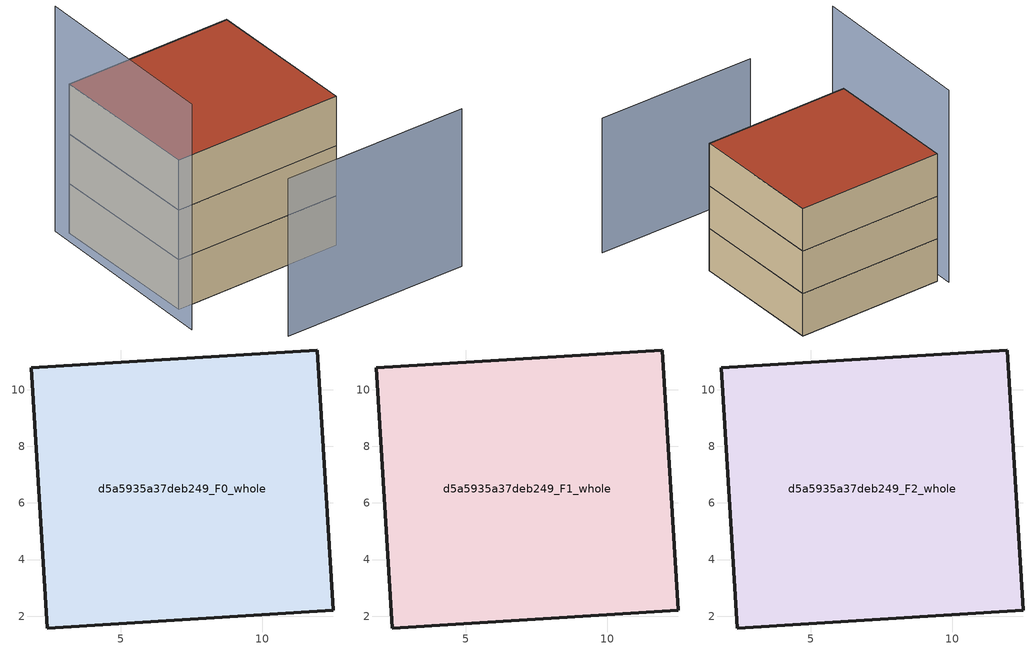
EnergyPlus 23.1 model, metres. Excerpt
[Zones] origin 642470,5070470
d5a5935a37deb249_F0_whole
 floor ground (EU_floor_Construction): 12.5,2.21 11.93,11.41 1.83,10.78 2.4,1.58 z0
 wall outside (EU_wall_Construction): 1.83,10.78 11.93,11.41 12.5,2.21 2.4,1.58 1.83,10.78 z0:3
d5a5935a37deb249_F1_whole
 floor to d5a5935a37deb249_F0_whole (EU_floor_Construction): 12.5,2.21 11.93,11.41 1.83,10.78 2.4,1.58 z3
 wall outside (EU_wall_Construction): 1.83,10.78 11.93,11.41 12.5,2.21 2.4,1.58 1.83,10.78 z3:6
d5a5935a37deb249_F2_whole
 floor to d5a5935a37deb249_F1_whole (EU_floor_Construction): 12.5,2.21 11.93,11.41 1.83,10.78 2.4,1.58 z6
 wall outside (EU_wall_Construction): 1.83,10.78 11.93,11.41 12.5,2.21 2.4,1.58 1.83,10.78 z6:9
 roof outside (EU_roof_Construction): 11.93,11.41 12.5,2.21 2.4,1.58 1.83,10.78 z9
shading: 1.34,11.3 1.86,-0.39 z0:13.6; 5.62,-3.62 16.69,-3.03 z0:9.5
[Building]
EU S2 Campaign: North Axis=0; Terrain=City; Solar Distribution=FullExterior
[Site:Location]
Lyon-Bron: Latitude=45.75; Longitude=5; Time Zone=1; Elevation=198
[SizingPeriod:WeatherFileDays]
AnnualSizingPeriod: Begin Month=1; Begin Day of Month=1; End Month=12; End Day of Month=31; Day of Week for Start Day=Monday; Use Weather File Daylight Saving Period=No; Use Weather File Rain and Snow Indicators=No
[MATERIAL]
EU_InternalMass_Material: Roughness=MediumRough; Thickness=0.1; Conductivity=1; Density=1800; Specific Heat=900; Thermal Absorptance=0.9; Solar Absorptance=0.7; Visible Absorptance=0.7
[MATERIAL:NOMASS] Roughness=MediumRough; Thermal Absorptance=0.9; Solar Absorptance=0.7; Visible Absorptance=0.7
Name | Thermal Resistance
EU_wall_NoMass | 0.87146
EU_roof_NoMass | 0.842276
EU_floor_NoMass | 0.496999
[CONSTRUCTION]
EU_wall_Construction: EU_wall_NoMass
EU_roof_Construction: EU_roof_NoMass
EU_floor_Construction: EU_floor_NoMass
EU_InternalMass_Construction: EU_InternalMass_Material
[ZONE] Type=1; Multiplier=1; Ceiling Height=autocalculate; Volume=279.893; Floor Area=autocalculate; Part of Total Floor Area=Yes
d5a5935a37deb249_F0_whole; d5a5935a37deb249_F1_whole; d5a5935a37deb249_F2_whole
[INTERNALMASS] Construction=EU_InternalMass_Construction; Surface Area=93.2977
Name | Zone or ZoneList
d5a5935a37deb249_F0_whole_EU_InternalMass | d5a5935a37deb249_F0_whole
d5a5935a37deb249_F1_whole_EU_InternalMass | d5a5935a37deb249_F1_whole
d5a5935a37deb249_F2_whole_EU_InternalMass | d5a5935a37deb249_F2_whole
[OTHEREQUIPMENT] Fuel Type=Electricity; Design Level Calculation Method=Watts/Area; Power per Zone Floor Area=1; Fraction Latent=0; Fraction Radiant=0; Fraction Lost=0; Carbon Dioxide Generation Rate=0; EndUse Subcategory=EU_Step8_InternalGains
Name | Zone or ZoneList or Space or SpaceList | Schedule
EU_Step8_InternalGain_d5a5935a37deb249_F0_whole_f000 | d5a5935a37deb249_F0_whole | EU_Step8_GainSchedule_d5a5935a37deb249_F0_whole_f000
EU_Step8_InternalGain_d5a5935a37deb249_F1_whole_f000 | d5a5935a37deb249_F1_whole | EU_Step8_GainSchedule_d5a5935a37deb249_F1_whole_f000
EU_Step8_InternalGain_d5a5935a37deb249_F2_whole_f000 | d5a5935a37deb249_F2_whole | EU_Step8_GainSchedule_d5a5935a37deb249_F2_whole_f000
[ZONEVENTILATION:DESIGNFLOWRATE] Schedule=EU_AlwaysOn; Design Flow Rate Calculation Method=AirChanges/Hour; Air Changes per Hour=0.425; Ventilation Type=Natural; Fan Pressure Rise=0; Fan Total Efficiency=1; Constant Term Coefficient=1; Temperature Term Coefficient=0; Velocity Term Coefficient=0; Velocity Squared Term Coefficient=0; Minimum Indoor Temperature=-100; Maximum Indoor Temperature=100; Delta Temperature=-100; Minimum Outdoor Temperature=-100; Maximum Outdoor Temperature=100; Maximum Wind Speed=40
Name | Zone or ZoneList or Space or SpaceList
EU_ConstantAir_d5a5935a37deb249_F0_whole | d5a5935a37deb249_F0_whole
EU_ConstantAir_d5a5935a37deb249_F1_whole | d5a5935a37deb249_F1_whole
EU_ConstantAir_d5a5935a37deb249_F2_whole | d5a5935a37deb249_F2_whole
[HVACTEMPLATE:THERMOSTAT] Constant Heating Setpoint=20; Constant Cooling Setpoint=50
EU_HeatOnly_d5a5935a37deb249_F0_whole; EU_HeatOnly_d5a5935a37deb249_F1_whole; EU_HeatOnly_d5a5935a37deb249_F2_whole
[HVACTEMPLATE:ZONE:IDEALLOADSAIRSYSTEM] System Availability Schedule=EU_AlwaysOn; Maximum Heating Supply Air Temperature=50; Minimum Cooling Supply Air Temperature=13; Maximum Heating Supply Air Humidity Ratio=0.0156; Minimum Cooling Supply Air Humidity Ratio=0.0077; Heating Limit=NoLimit; Cooling Limit=NoLimit; Heating Availability Schedule=EU_AlwaysOn; Cooling Availability Schedule=EU_CoolingOff; Dehumidification Control Type=ConstantSensibleHeatRatio; Cooling Sensible Heat Ratio=0.7; Dehumidification Setpoint=60; Humidification Control Type=None; Humidification Setpoint=30; Outdoor Air Method=None; Outdoor Air Flow Rate per Person=0.00944; Outdoor Air Flow Rate per Zone Floor Area=0; Outdoor Air Flow Rate per Zone=0; Demand Controlled Ventilation Type=None; Outdoor Air Economizer Type=NoEconomizer; Heat Recovery Type=None; Sensible Heat Recovery Effectiveness=0.7; Latent Heat Recovery Effectiveness=0.65
Name | Template Thermostat
d5a5935a37deb249_F0_whole | EU_HeatOnly_d5a5935a37deb249_F0_whole
d5a5935a37deb249_F1_whole | EU_HeatOnly_d5a5935a37deb249_F1_whole
d5a5935a37deb249_F2_whole | EU_HeatOnly_d5a5935a37deb249_F2_whole
[SIZING:ZONE] Zone Cooling Design Supply Air Temperature Input Method=SupplyAirTemperature; Zone Cooling Design Supply Air Temperature=13; Zone Heating Design Supply Air Temperature Input Method=SupplyAirTemperature; Zone Heating Design Supply Air Temperature=50; Zone Cooling Design Supply Air Humidity Ratio=0.008; Zone Heating Design Supply Air Humidity Ratio=0.008; Cooling Design Air Flow Method=DesignDay; Cooling Design Air Flow Rate=0; Cooling Minimum Air Flow per Zone Floor Area=0.000762; Cooling Minimum Air Flow=0; Cooling Minimum Air Flow Fraction=0.2; Heating Design Air Flow Method=DesignDay; Heating Design Air Flow Rate=0; Heating Maximum Air Flow per Zone Floor Area=0.002032; Heating Maximum Air Flow=0.141576; Heating Maximum Air Flow Fraction=0.3; Account for Dedicated Outdoor Air System=No; Dedicated Outdoor Air System Control Strategy=NeutralSupplyAir; Dedicated Outdoor Air Low Setpoint Temperature for Design=autosize; Dedicated Outdoor Air High Setpoint Temperature for Design=autosize; Zone Load Sizing Method=Sensible Load Only No Latent Load; Zone Latent Cooling Design Supply Air Humidity Ratio Input Method=HumidityRatioDifference; Zone Cooling Design Supply Air Humidity Ratio Difference=0.005; Zone Latent Heating Design Supply Air Humidity Ratio Input Method=HumidityRatioDifference; Zone Humidification Design Supply Air Humidity Ratio Difference=0.005
d5a5935a37deb249_F0_whole; d5a5935a37deb249_F1_whole; d5a5935a37deb249_F2_whole
[SCHEDULE:CONSTANT]
Name | Hourly Value
EU_AlwaysOn | 1
EU_CoolingOff | 0
[SCHEDULE:FILE] Column Number=1; Rows to Skip at Top=0; Number of Hours of Data=8760; Column Separator=Comma; Interpolate to Timestep=No; Minutes per Item=60; Adjust Schedule for Daylight Savings=Yes
Name | File
EU_Step8_GainSchedule_d5a5935a37deb249_F0_whole_f000 | ../../schedules/d5a5935a37deb249/d5a5935a37deb249_F0_whole_f000_gain.csv
EU_Step8_GainSchedule_d5a5935a37deb249_F1_whole_f000 | ../../schedules/d5a5935a37deb249/d5a5935a37deb249_F1_whole_f000_gain.csv
EU_Step8_GainSchedule_d5a5935a37deb249_F2_whole_f000 | ../../schedules/d5a5935a37deb249/d5a5935a37deb249_F2_whole_f000_gain.csv
